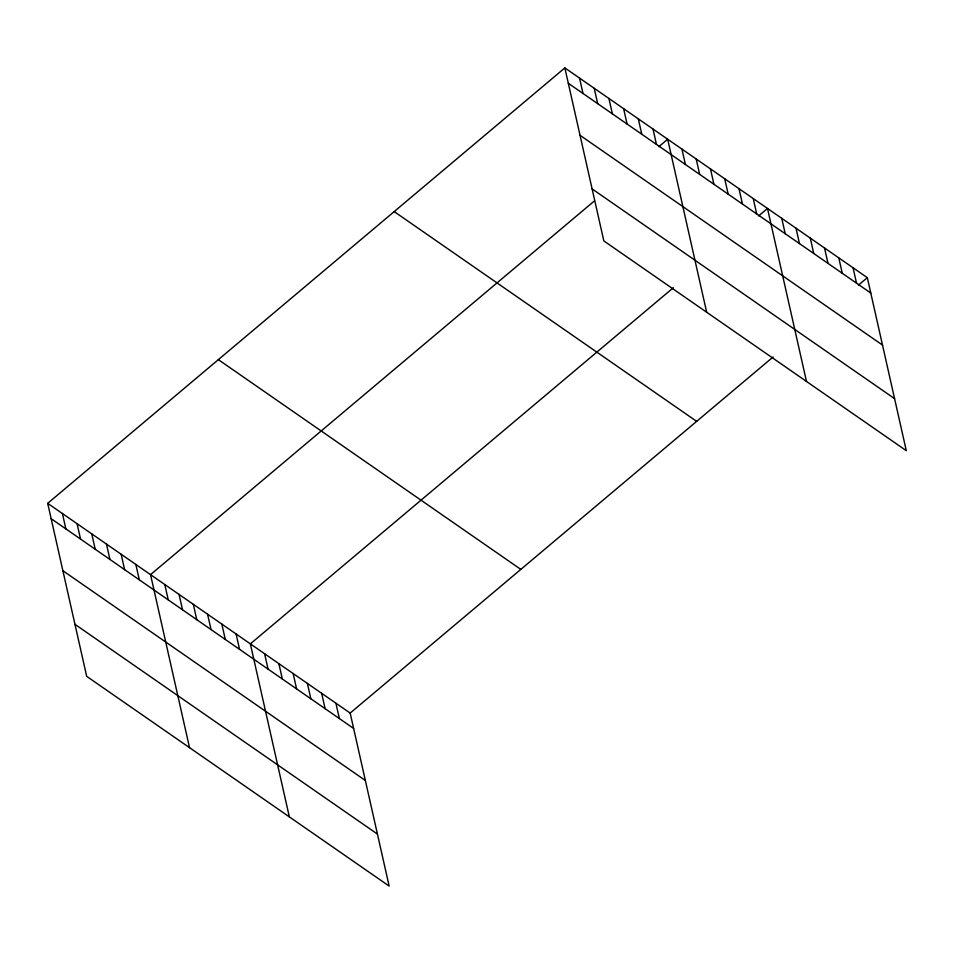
<?xml version="1.0" encoding="UTF-8"?>
<svg xmlns="http://www.w3.org/2000/svg" width="954" height="954" viewBox="0 0 954 954"><rect width="100%" height="100%" fill="white"/><g stroke="black" fill="none" stroke-linecap="round" stroke-linejoin="round"><path stroke-width="1.43" d="M47.7 503.33L350.166 713.079L389.149 886.087L86.683 676.338L47.7 503.33L564.851 67.913L867.317 277.662L906.3 450.67L603.834 240.921L564.851 67.913M594.545 200.805L150.541 574.642L189.524 747.65M658.82 146.689L667.681 139.224L706.675 312.232M673.309 287.75L250.353 643.867L289.336 816.862M758.633 215.914L767.493 208.449L806.488 381.457M350.166 713.079L773.122 356.975M858.445 285.127L867.317 277.662M568.31 83.284L870.775 293.045M580.032 135.301L882.498 345.062M592.112 188.904L894.578 398.653M394.193 211.597L696.659 421.358M218.359 359.646L520.824 569.395M51.17 518.702L353.636 728.451M62.892 570.719L365.358 780.467M74.961 624.321L377.426 834.07M853.055 267.776L856.513 283.147M838.793 257.89L842.263 273.261M824.53 248.004L828 263.376M810.28 238.106L813.738 253.49M796.018 228.221L799.476 243.604M781.755 218.335L785.225 233.706M753.243 198.563L756.701 213.934M738.98 188.665L742.45 204.049M724.718 178.78L728.188 194.151M710.468 168.894L713.926 184.265M696.205 159.008L699.664 174.379M681.943 149.122L685.413 164.493M652.989 129.04L656.459 144.412M638.298 118.856L641.768 134.228M623.606 108.661L627.076 124.044M608.914 98.477L612.385 113.848M594.223 88.293L597.693 103.664M579.543 78.097L583.001 93.48M335.903 703.193L339.374 718.565M321.653 693.308L325.111 708.679M307.391 683.422L310.849 698.793M293.128 673.524L296.599 688.907M278.866 663.638L282.336 679.009M264.616 653.752L268.074 669.124M236.091 633.981L239.561 649.352M221.829 624.083L225.299 639.466M207.578 614.197L211.037 629.568M193.316 604.311L196.774 619.683M179.054 594.425L182.524 609.797M164.792 584.54L168.262 599.911M135.85 564.458L139.308 579.829M121.158 554.274L124.616 569.645M106.466 544.078L109.925 559.461M91.775 533.894L95.233 549.265M77.083 523.71L80.541 539.082M62.392 513.514L65.862 528.898"/></g></svg>
